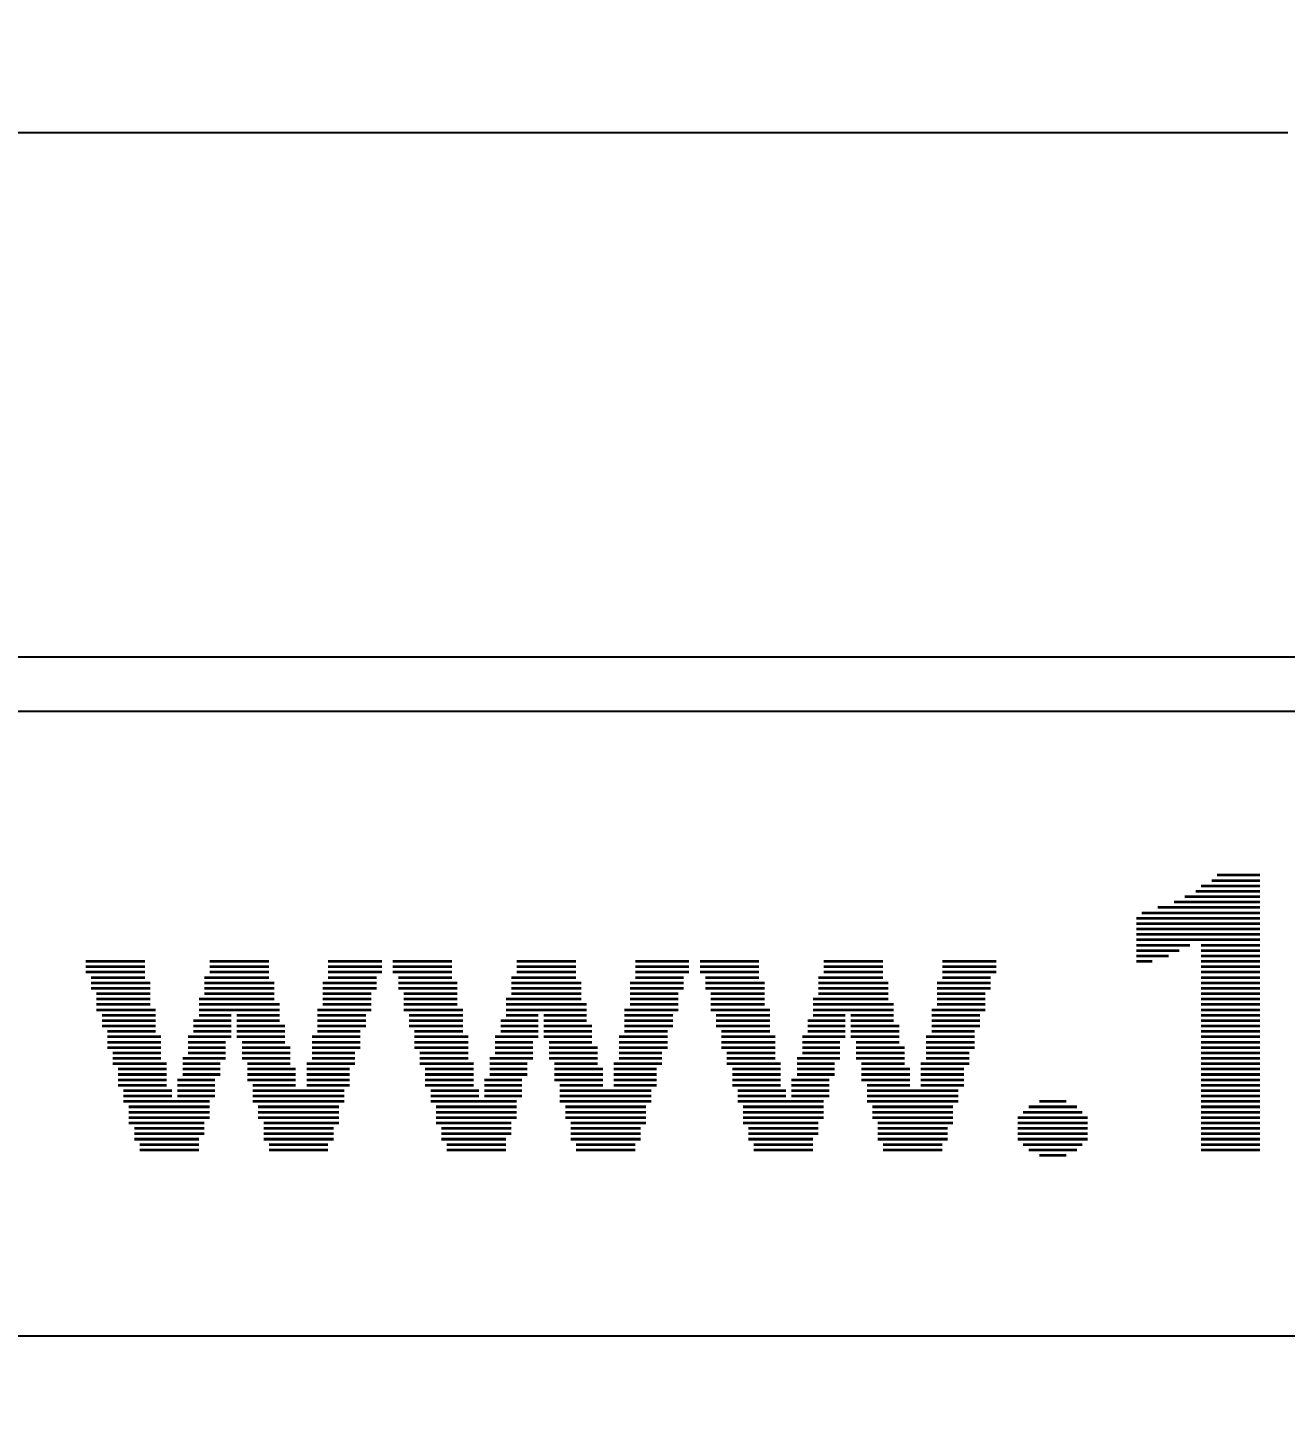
# Model space of a CAD drawing. Extents: x 141 to 214, y -7 to 98.
# Drawn here: x 163.29 to 175.14, y 84.68 to 97.88 of the extents above; entities that cross this region are included whole.
import ezdxf

# ---------------------------------------------------------------- set-up
doc = ezdxf.new("R2010")
doc.units = 0
doc.layers.get('0').update_dxf_attribs({"linetype": 'CONTINUOUS'})
doc.layers.get('Defpoints').update_dxf_attribs({"linetype": 'CONTINUOUS'})
doc.layers.add('ETCH_BOTTOM', color=7, linetype='CONTINUOUS')
doc.dimstyles.get("Standard").update_dxf_attribs({"dimtxt": 1.5, "dimasz": 1, "dimexe": 0.18, "dimexo": 0.0625, "dimgap": 0.09, "dimtad": 0, "dimtih": 1, "dimtoh": 1, "dimzin": 0, "dimdsep": 46, "dimtxsty": 'Standard', "dimcen": 0.09, "dimadec": 0, "dimazin": 0, "dimtfac": 1, "dimtofl": 0, "dimtmove": 0, "dimatfit": 3, "dimfxl": 0, "dimtolj": 1, "dimtzin": 0, "dimarcsym": 0})

# ---------------------------------------------------------------- blocks, each defined once
blk = doc.blocks.new('*D9')
at = {"color": 0, "linetype": 'Continuous', "lineweight": -2, "transparency": 16777216}
for p, q in [((150.004, 90.258), (150.004, 97.072)), ((206.004, 90.258), (206.004, 97.072)), ((151.004, 96.892), (175.164, 96.892)), ((205.004, 96.892), (180.844, 96.892))]:
    blk.add_line(p, q, dxfattribs=at)
at = {"color": 0, "linetype": 'Continuous', "transparency": 16777216}
for points in [[(151.004, 97.059), (151.004, 96.726), (150.004, 96.892)], [(205.004, 97.059), (205.004, 96.726), (206.004, 96.892)]]:
    blk.add_solid(points, dxfattribs=at)
at = {"layer": 'Defpoints', "color": 0, "linetype": 'Continuous', "transparency": 16777216}
for p in [(206.004, 96.892), (150.004, 90.196), (206.004, 90.196)]:
    blk.add_point(p, dxfattribs=at)
at = {"color": 0, "linetype": 'Continuous', "transparency": 16777216, "insert": (178.004, 96.892), "char_height": 1.5, "attachment_point": 5}
blk.add_mtext('\\A1;56.00', dxfattribs=at)

msp = doc.modelspace()

# ---------------------------------------------------------------- linework, layer by layer
at = {"layer": 'ETCH_BOTTOM'}
for points in [[(206.003881, 90.357249, 0.3874), (204.261339, 91.945765), (151.753875, 91.945765, 0.414213), (150.003891, 90.195756), (150.003891, -5.304231, 0.414213), (151.753875, -7.05424), (204.253897, -7.05424, 0.414213), (206.003881, -5.304231)], [(151.753875, -6.54624, -0.414206), (150.511891, -5.304257), (150.511891, 90.195781, -0.414207), (151.753875, 91.437765), (204.261339, 91.437765, -0.382435), (205.495881, 90.331747), (205.495881, -5.304257, -0.414206), (204.253897, -6.54624)]]:
    msp.add_lwpolyline(points, format="xyb", close=True, dxfattribs=at)
for points in [[(174.498, 89.8906, 0.0254, 0.0254, 0), (174.9044, 89.8906, 0.0254, 0.0254, 0)], [(174.2948, 89.7382, 0.0254, 0.0254, 0), (174.9044, 89.7382, 0.0254, 0.0254, 0)], [(174.3456, 89.789, 0.0254, 0.0254, 0), (174.9044, 89.789, 0.0254, 0.0254, 0)], [(174.4472, 89.8398, 0.0254, 0.0254, 0), (174.9044, 89.8398, 0.0254, 0.0254, 0)], [(174.0916, 89.6366, 0.0254, 0.0254, 0), (174.9044, 89.6366, 0.0254, 0.0254, 0)], [(174.1932, 89.6874, 0.0254, 0.0254, 0), (174.9044, 89.6874, 0.0254, 0.0254, 0)], [(173.736, 89.4842, 0.0254, 0.0254, 0), (174.9044, 89.4842, 0.0254, 0.0254, 0)], [(173.7868, 89.535, 0.0254, 0.0254, 0), (174.9044, 89.535, 0.0254, 0.0254, 0)], [(173.9392, 89.5858, 0.0254, 0.0254, 0), (174.9044, 89.5858, 0.0254, 0.0254, 0)], [(173.736, 89.4334, 0.0254, 0.0254, 0), (174.9044, 89.4334, 0.0254, 0.0254, 0)], [(173.736, 89.3826, 0.0254, 0.0254, 0), (174.9044, 89.3826, 0.0254, 0.0254, 0)], [(173.736, 89.3318, 0.0254, 0.0254, 0), (174.9044, 89.3318, 0.0254, 0.0254, 0)], [(173.736, 89.281, 0.0254, 0.0254, 0), (174.9044, 89.281, 0.0254, 0.0254, 0)], [(173.736, 89.2302, 0.0254, 0.0254, 0), (174.244, 89.2302, 0.0254, 0.0254, 0)], [(174.3456, 89.2302, 0.0254, 0.0254, 0), (174.9044, 89.2302, 0.0254, 0.0254, 0)], [(163.83, 89.0778, 0.0254, 0.0254, 0), (164.3888, 89.0778, 0.0254, 0.0254, 0)], [(164.9984, 89.0778, 0.0254, 0.0254, 0), (165.5572, 89.0778, 0.0254, 0.0254, 0)], [(166.116, 89.0778, 0.0254, 0.0254, 0), (166.624, 89.0778, 0.0254, 0.0254, 0)], [(166.7256, 89.0778, 0.0254, 0.0254, 0), (167.2844, 89.0778, 0.0254, 0.0254, 0)], [(167.894, 89.0778, 0.0254, 0.0254, 0), (168.4528, 89.0778, 0.0254, 0.0254, 0)], [(169.0116, 89.0778, 0.0254, 0.0254, 0), (169.5196, 89.0778, 0.0254, 0.0254, 0)], [(169.6212, 89.0778, 0.0254, 0.0254, 0), (170.18, 89.0778, 0.0254, 0.0254, 0)], [(170.7896, 89.0778, 0.0254, 0.0254, 0), (171.3484, 89.0778, 0.0254, 0.0254, 0)], [(171.9072, 89.0778, 0.0254, 0.0254, 0), (172.4152, 89.0778, 0.0254, 0.0254, 0)], [(173.736, 89.1794, 0.0254, 0.0254, 0), (174.1424, 89.1794, 0.0254, 0.0254, 0)], [(173.736, 89.1286, 0.0254, 0.0254, 0), (174.0408, 89.1286, 0.0254, 0.0254, 0)], [(173.736, 89.0778, 0.0254, 0.0254, 0), (173.8884, 89.0778, 0.0254, 0.0254, 0)], [(174.3456, 89.1794, 0.0254, 0.0254, 0), (174.9044, 89.1794, 0.0254, 0.0254, 0)], [(174.3456, 89.1286, 0.0254, 0.0254, 0), (174.9044, 89.1286, 0.0254, 0.0254, 0)], [(174.3456, 89.0778, 0.0254, 0.0254, 0), (174.9044, 89.0778, 0.0254, 0.0254, 0)], [(163.83, 89.027, 0.0254, 0.0254, 0), (164.3888, 89.027, 0.0254, 0.0254, 0)], [(163.83, 88.9762, 0.0254, 0.0254, 0), (164.3888, 88.9762, 0.0254, 0.0254, 0)], [(164.9984, 89.027, 0.0254, 0.0254, 0), (165.5572, 89.027, 0.0254, 0.0254, 0)], [(164.9984, 88.9762, 0.0254, 0.0254, 0), (165.5572, 88.9762, 0.0254, 0.0254, 0)], [(166.116, 89.027, 0.0254, 0.0254, 0), (166.624, 89.027, 0.0254, 0.0254, 0)], [(166.116, 88.9762, 0.0254, 0.0254, 0), (166.624, 88.9762, 0.0254, 0.0254, 0)], [(166.7256, 89.027, 0.0254, 0.0254, 0), (167.2844, 89.027, 0.0254, 0.0254, 0)], [(166.7256, 88.9762, 0.0254, 0.0254, 0), (167.2844, 88.9762, 0.0254, 0.0254, 0)], [(167.894, 89.027, 0.0254, 0.0254, 0), (168.4528, 89.027, 0.0254, 0.0254, 0)], [(167.894, 88.9762, 0.0254, 0.0254, 0), (168.4528, 88.9762, 0.0254, 0.0254, 0)], [(169.0116, 89.027, 0.0254, 0.0254, 0), (169.5196, 89.027, 0.0254, 0.0254, 0)], [(169.0116, 88.9762, 0.0254, 0.0254, 0), (169.5196, 88.9762, 0.0254, 0.0254, 0)], [(169.6212, 89.027, 0.0254, 0.0254, 0), (170.18, 89.027, 0.0254, 0.0254, 0)], [(169.6212, 88.9762, 0.0254, 0.0254, 0), (170.18, 88.9762, 0.0254, 0.0254, 0)], [(170.7896, 89.027, 0.0254, 0.0254, 0), (171.3484, 89.027, 0.0254, 0.0254, 0)], [(170.7896, 88.9762, 0.0254, 0.0254, 0), (171.3484, 88.9762, 0.0254, 0.0254, 0)], [(171.9072, 89.027, 0.0254, 0.0254, 0), (172.4152, 89.027, 0.0254, 0.0254, 0)], [(171.9072, 88.9762, 0.0254, 0.0254, 0), (172.4152, 88.9762, 0.0254, 0.0254, 0)], [(174.3456, 89.027, 0.0254, 0.0254, 0), (174.9044, 89.027, 0.0254, 0.0254, 0)], [(174.3456, 88.9762, 0.0254, 0.0254, 0), (174.9044, 88.9762, 0.0254, 0.0254, 0)], [(163.8808, 88.9254, 0.0254, 0.0254, 0), (164.3888, 88.9254, 0.0254, 0.0254, 0)], [(163.8808, 88.8746, 0.0254, 0.0254, 0), (164.4396, 88.8746, 0.0254, 0.0254, 0)], [(163.8808, 88.8238, 0.0254, 0.0254, 0), (164.4396, 88.8238, 0.0254, 0.0254, 0)], [(164.9476, 88.9254, 0.0254, 0.0254, 0), (165.5572, 88.9254, 0.0254, 0.0254, 0)], [(164.9476, 88.8746, 0.0254, 0.0254, 0), (165.608, 88.8746, 0.0254, 0.0254, 0)], [(164.9476, 88.8238, 0.0254, 0.0254, 0), (165.608, 88.8238, 0.0254, 0.0254, 0)], [(166.0652, 88.8746, 0.0254, 0.0254, 0), (166.5732, 88.8746, 0.0254, 0.0254, 0)], [(166.0652, 88.8238, 0.0254, 0.0254, 0), (166.5732, 88.8238, 0.0254, 0.0254, 0)], [(166.116, 88.9254, 0.0254, 0.0254, 0), (166.5732, 88.9254, 0.0254, 0.0254, 0)], [(166.7764, 88.9254, 0.0254, 0.0254, 0), (167.2844, 88.9254, 0.0254, 0.0254, 0)], [(166.7764, 88.8746, 0.0254, 0.0254, 0), (167.3352, 88.8746, 0.0254, 0.0254, 0)], [(166.7764, 88.8238, 0.0254, 0.0254, 0), (167.3352, 88.8238, 0.0254, 0.0254, 0)], [(167.8432, 88.9254, 0.0254, 0.0254, 0), (168.4528, 88.9254, 0.0254, 0.0254, 0)], [(167.8432, 88.8746, 0.0254, 0.0254, 0), (168.5036, 88.8746, 0.0254, 0.0254, 0)], [(167.8432, 88.8238, 0.0254, 0.0254, 0), (168.5036, 88.8238, 0.0254, 0.0254, 0)], [(168.9608, 88.8746, 0.0254, 0.0254, 0), (169.4688, 88.8746, 0.0254, 0.0254, 0)], [(168.9608, 88.8238, 0.0254, 0.0254, 0), (169.4688, 88.8238, 0.0254, 0.0254, 0)], [(169.0116, 88.9254, 0.0254, 0.0254, 0), (169.4688, 88.9254, 0.0254, 0.0254, 0)], [(169.672, 88.9254, 0.0254, 0.0254, 0), (170.18, 88.9254, 0.0254, 0.0254, 0)], [(169.672, 88.8746, 0.0254, 0.0254, 0), (170.2308, 88.8746, 0.0254, 0.0254, 0)], [(169.672, 88.8238, 0.0254, 0.0254, 0), (170.2308, 88.8238, 0.0254, 0.0254, 0)], [(170.7388, 88.9254, 0.0254, 0.0254, 0), (171.3484, 88.9254, 0.0254, 0.0254, 0)], [(170.7388, 88.8746, 0.0254, 0.0254, 0), (171.3992, 88.8746, 0.0254, 0.0254, 0)], [(170.7388, 88.8238, 0.0254, 0.0254, 0), (171.3992, 88.8238, 0.0254, 0.0254, 0)], [(171.8564, 88.8746, 0.0254, 0.0254, 0), (172.3644, 88.8746, 0.0254, 0.0254, 0)], [(171.8564, 88.8238, 0.0254, 0.0254, 0), (172.3644, 88.8238, 0.0254, 0.0254, 0)], [(171.9072, 88.9254, 0.0254, 0.0254, 0), (172.3644, 88.9254, 0.0254, 0.0254, 0)], [(174.3456, 88.9254, 0.0254, 0.0254, 0), (174.9044, 88.9254, 0.0254, 0.0254, 0)], [(174.3456, 88.8746, 0.0254, 0.0254, 0), (174.9044, 88.8746, 0.0254, 0.0254, 0)], [(174.3456, 88.8238, 0.0254, 0.0254, 0), (174.9044, 88.8238, 0.0254, 0.0254, 0)], [(163.9316, 88.773, 0.0254, 0.0254, 0), (164.4396, 88.773, 0.0254, 0.0254, 0)], [(163.9316, 88.7222, 0.0254, 0.0254, 0), (164.4396, 88.7222, 0.0254, 0.0254, 0)], [(164.8968, 88.7222, 0.0254, 0.0254, 0), (165.608, 88.7222, 0.0254, 0.0254, 0)], [(164.9476, 88.773, 0.0254, 0.0254, 0), (165.608, 88.773, 0.0254, 0.0254, 0)], [(166.0652, 88.773, 0.0254, 0.0254, 0), (166.5224, 88.773, 0.0254, 0.0254, 0)], [(166.0652, 88.7222, 0.0254, 0.0254, 0), (166.5224, 88.7222, 0.0254, 0.0254, 0)], [(166.8272, 88.773, 0.0254, 0.0254, 0), (167.3352, 88.773, 0.0254, 0.0254, 0)], [(166.8272, 88.7222, 0.0254, 0.0254, 0), (167.3352, 88.7222, 0.0254, 0.0254, 0)], [(167.7924, 88.7222, 0.0254, 0.0254, 0), (168.5036, 88.7222, 0.0254, 0.0254, 0)], [(167.8432, 88.773, 0.0254, 0.0254, 0), (168.5036, 88.773, 0.0254, 0.0254, 0)], [(168.9608, 88.773, 0.0254, 0.0254, 0), (169.418, 88.773, 0.0254, 0.0254, 0)], [(168.9608, 88.7222, 0.0254, 0.0254, 0), (169.418, 88.7222, 0.0254, 0.0254, 0)], [(169.7228, 88.773, 0.0254, 0.0254, 0), (170.2308, 88.773, 0.0254, 0.0254, 0)], [(169.7228, 88.7222, 0.0254, 0.0254, 0), (170.2308, 88.7222, 0.0254, 0.0254, 0)], [(170.688, 88.7222, 0.0254, 0.0254, 0), (171.3992, 88.7222, 0.0254, 0.0254, 0)], [(170.7388, 88.773, 0.0254, 0.0254, 0), (171.3992, 88.773, 0.0254, 0.0254, 0)], [(171.8564, 88.773, 0.0254, 0.0254, 0), (172.3136, 88.773, 0.0254, 0.0254, 0)], [(171.8564, 88.7222, 0.0254, 0.0254, 0), (172.3136, 88.7222, 0.0254, 0.0254, 0)], [(174.3456, 88.773, 0.0254, 0.0254, 0), (174.9044, 88.773, 0.0254, 0.0254, 0)], [(174.3456, 88.7222, 0.0254, 0.0254, 0), (174.9044, 88.7222, 0.0254, 0.0254, 0)], [(163.9316, 88.6714, 0.0254, 0.0254, 0), (164.4396, 88.6714, 0.0254, 0.0254, 0)], [(163.9316, 88.6206, 0.0254, 0.0254, 0), (164.4904, 88.6206, 0.0254, 0.0254, 0)], [(163.9824, 88.5698, 0.0254, 0.0254, 0), (164.4904, 88.5698, 0.0254, 0.0254, 0)], [(164.8968, 88.6714, 0.0254, 0.0254, 0), (165.6588, 88.6714, 0.0254, 0.0254, 0)], [(164.8968, 88.6206, 0.0254, 0.0254, 0), (165.6588, 88.6206, 0.0254, 0.0254, 0)], [(164.8968, 88.5698, 0.0254, 0.0254, 0), (165.2016, 88.5698, 0.0254, 0.0254, 0)], [(165.2524, 88.5698, 0.0254, 0.0254, 0), (165.6588, 88.5698, 0.0254, 0.0254, 0)], [(166.0144, 88.6206, 0.0254, 0.0254, 0), (166.5224, 88.6206, 0.0254, 0.0254, 0)], [(166.0144, 88.5698, 0.0254, 0.0254, 0), (166.4716, 88.5698, 0.0254, 0.0254, 0)], [(166.0652, 88.6714, 0.0254, 0.0254, 0), (166.5224, 88.6714, 0.0254, 0.0254, 0)], [(166.8272, 88.6714, 0.0254, 0.0254, 0), (167.3352, 88.6714, 0.0254, 0.0254, 0)], [(166.8272, 88.6206, 0.0254, 0.0254, 0), (167.386, 88.6206, 0.0254, 0.0254, 0)], [(166.878, 88.5698, 0.0254, 0.0254, 0), (167.386, 88.5698, 0.0254, 0.0254, 0)], [(167.7924, 88.6714, 0.0254, 0.0254, 0), (168.5544, 88.6714, 0.0254, 0.0254, 0)], [(167.7924, 88.6206, 0.0254, 0.0254, 0), (168.5544, 88.6206, 0.0254, 0.0254, 0)], [(167.7924, 88.5698, 0.0254, 0.0254, 0), (168.0972, 88.5698, 0.0254, 0.0254, 0)], [(168.148, 88.5698, 0.0254, 0.0254, 0), (168.5544, 88.5698, 0.0254, 0.0254, 0)], [(168.91, 88.6206, 0.0254, 0.0254, 0), (169.418, 88.6206, 0.0254, 0.0254, 0)], [(168.91, 88.5698, 0.0254, 0.0254, 0), (169.3672, 88.5698, 0.0254, 0.0254, 0)], [(168.9608, 88.6714, 0.0254, 0.0254, 0), (169.418, 88.6714, 0.0254, 0.0254, 0)], [(169.7228, 88.6714, 0.0254, 0.0254, 0), (170.2308, 88.6714, 0.0254, 0.0254, 0)], [(169.7228, 88.6206, 0.0254, 0.0254, 0), (170.2816, 88.6206, 0.0254, 0.0254, 0)], [(169.7736, 88.5698, 0.0254, 0.0254, 0), (170.2816, 88.5698, 0.0254, 0.0254, 0)], [(170.688, 88.6714, 0.0254, 0.0254, 0), (171.45, 88.6714, 0.0254, 0.0254, 0)], [(170.688, 88.6206, 0.0254, 0.0254, 0), (171.45, 88.6206, 0.0254, 0.0254, 0)], [(170.688, 88.5698, 0.0254, 0.0254, 0), (170.9928, 88.5698, 0.0254, 0.0254, 0)], [(171.0436, 88.5698, 0.0254, 0.0254, 0), (171.45, 88.5698, 0.0254, 0.0254, 0)], [(171.8056, 88.6206, 0.0254, 0.0254, 0), (172.3136, 88.6206, 0.0254, 0.0254, 0)], [(171.8056, 88.5698, 0.0254, 0.0254, 0), (172.2628, 88.5698, 0.0254, 0.0254, 0)], [(171.8564, 88.6714, 0.0254, 0.0254, 0), (172.3136, 88.6714, 0.0254, 0.0254, 0)], [(174.3456, 88.6714, 0.0254, 0.0254, 0), (174.9044, 88.6714, 0.0254, 0.0254, 0)], [(174.3456, 88.6206, 0.0254, 0.0254, 0), (174.9044, 88.6206, 0.0254, 0.0254, 0)], [(174.3456, 88.5698, 0.0254, 0.0254, 0), (174.9044, 88.5698, 0.0254, 0.0254, 0)], [(163.9824, 88.519, 0.0254, 0.0254, 0), (164.4904, 88.519, 0.0254, 0.0254, 0)], [(163.9824, 88.4682, 0.0254, 0.0254, 0), (164.4904, 88.4682, 0.0254, 0.0254, 0)], [(164.0332, 88.4174, 0.0254, 0.0254, 0), (164.4904, 88.4174, 0.0254, 0.0254, 0)], [(164.846, 88.519, 0.0254, 0.0254, 0), (165.2016, 88.519, 0.0254, 0.0254, 0)], [(164.846, 88.4682, 0.0254, 0.0254, 0), (165.2016, 88.4682, 0.0254, 0.0254, 0)], [(164.846, 88.4174, 0.0254, 0.0254, 0), (165.2016, 88.4174, 0.0254, 0.0254, 0)], [(165.2524, 88.519, 0.0254, 0.0254, 0), (165.6588, 88.519, 0.0254, 0.0254, 0)], [(165.2524, 88.4682, 0.0254, 0.0254, 0), (165.7096, 88.4682, 0.0254, 0.0254, 0)], [(165.2524, 88.4174, 0.0254, 0.0254, 0), (165.7096, 88.4174, 0.0254, 0.0254, 0)], [(166.0144, 88.519, 0.0254, 0.0254, 0), (166.4716, 88.519, 0.0254, 0.0254, 0)], [(166.0144, 88.4682, 0.0254, 0.0254, 0), (166.4716, 88.4682, 0.0254, 0.0254, 0)], [(166.0144, 88.4174, 0.0254, 0.0254, 0), (166.4208, 88.4174, 0.0254, 0.0254, 0)], [(166.878, 88.519, 0.0254, 0.0254, 0), (167.386, 88.519, 0.0254, 0.0254, 0)], [(166.878, 88.4682, 0.0254, 0.0254, 0), (167.386, 88.4682, 0.0254, 0.0254, 0)], [(166.9288, 88.4174, 0.0254, 0.0254, 0), (167.386, 88.4174, 0.0254, 0.0254, 0)], [(167.7416, 88.519, 0.0254, 0.0254, 0), (168.0972, 88.519, 0.0254, 0.0254, 0)], [(167.7416, 88.4682, 0.0254, 0.0254, 0), (168.0972, 88.4682, 0.0254, 0.0254, 0)], [(167.7416, 88.4174, 0.0254, 0.0254, 0), (168.0972, 88.4174, 0.0254, 0.0254, 0)], [(168.148, 88.519, 0.0254, 0.0254, 0), (168.5544, 88.519, 0.0254, 0.0254, 0)], [(168.148, 88.4682, 0.0254, 0.0254, 0), (168.6052, 88.4682, 0.0254, 0.0254, 0)], [(168.148, 88.4174, 0.0254, 0.0254, 0), (168.6052, 88.4174, 0.0254, 0.0254, 0)], [(168.91, 88.519, 0.0254, 0.0254, 0), (169.3672, 88.519, 0.0254, 0.0254, 0)], [(168.91, 88.4682, 0.0254, 0.0254, 0), (169.3672, 88.4682, 0.0254, 0.0254, 0)], [(168.91, 88.4174, 0.0254, 0.0254, 0), (169.3164, 88.4174, 0.0254, 0.0254, 0)], [(169.7736, 88.519, 0.0254, 0.0254, 0), (170.2816, 88.519, 0.0254, 0.0254, 0)], [(169.7736, 88.4682, 0.0254, 0.0254, 0), (170.2816, 88.4682, 0.0254, 0.0254, 0)], [(169.8244, 88.4174, 0.0254, 0.0254, 0), (170.2816, 88.4174, 0.0254, 0.0254, 0)], [(170.6372, 88.519, 0.0254, 0.0254, 0), (170.9928, 88.519, 0.0254, 0.0254, 0)], [(170.6372, 88.4682, 0.0254, 0.0254, 0), (170.9928, 88.4682, 0.0254, 0.0254, 0)], [(170.6372, 88.4174, 0.0254, 0.0254, 0), (170.9928, 88.4174, 0.0254, 0.0254, 0)], [(171.0436, 88.519, 0.0254, 0.0254, 0), (171.45, 88.519, 0.0254, 0.0254, 0)], [(171.0436, 88.4682, 0.0254, 0.0254, 0), (171.5008, 88.4682, 0.0254, 0.0254, 0)], [(171.0436, 88.4174, 0.0254, 0.0254, 0), (171.5008, 88.4174, 0.0254, 0.0254, 0)], [(171.8056, 88.519, 0.0254, 0.0254, 0), (172.2628, 88.519, 0.0254, 0.0254, 0)], [(171.8056, 88.4682, 0.0254, 0.0254, 0), (172.2628, 88.4682, 0.0254, 0.0254, 0)], [(171.8056, 88.4174, 0.0254, 0.0254, 0), (172.212, 88.4174, 0.0254, 0.0254, 0)], [(174.3456, 88.519, 0.0254, 0.0254, 0), (174.9044, 88.519, 0.0254, 0.0254, 0)], [(174.3456, 88.4682, 0.0254, 0.0254, 0), (174.9044, 88.4682, 0.0254, 0.0254, 0)], [(174.3456, 88.4174, 0.0254, 0.0254, 0), (174.9044, 88.4174, 0.0254, 0.0254, 0)], [(164.0332, 88.3666, 0.0254, 0.0254, 0), (164.5412, 88.3666, 0.0254, 0.0254, 0)], [(164.0332, 88.3158, 0.0254, 0.0254, 0), (164.5412, 88.3158, 0.0254, 0.0254, 0)], [(164.7952, 88.3666, 0.0254, 0.0254, 0), (165.2016, 88.3666, 0.0254, 0.0254, 0)], [(164.7952, 88.3158, 0.0254, 0.0254, 0), (165.1508, 88.3158, 0.0254, 0.0254, 0)], [(165.2524, 88.3666, 0.0254, 0.0254, 0), (165.7096, 88.3666, 0.0254, 0.0254, 0)], [(165.3032, 88.3158, 0.0254, 0.0254, 0), (165.7096, 88.3158, 0.0254, 0.0254, 0)], [(165.9636, 88.3666, 0.0254, 0.0254, 0), (166.4208, 88.3666, 0.0254, 0.0254, 0)], [(165.9636, 88.3158, 0.0254, 0.0254, 0), (166.4208, 88.3158, 0.0254, 0.0254, 0)], [(166.9288, 88.3666, 0.0254, 0.0254, 0), (167.4368, 88.3666, 0.0254, 0.0254, 0)], [(166.9288, 88.3158, 0.0254, 0.0254, 0), (167.4368, 88.3158, 0.0254, 0.0254, 0)], [(167.6908, 88.3666, 0.0254, 0.0254, 0), (168.0972, 88.3666, 0.0254, 0.0254, 0)], [(167.6908, 88.3158, 0.0254, 0.0254, 0), (168.0464, 88.3158, 0.0254, 0.0254, 0)], [(168.148, 88.3666, 0.0254, 0.0254, 0), (168.6052, 88.3666, 0.0254, 0.0254, 0)], [(168.1988, 88.3158, 0.0254, 0.0254, 0), (168.6052, 88.3158, 0.0254, 0.0254, 0)], [(168.8592, 88.3666, 0.0254, 0.0254, 0), (169.3164, 88.3666, 0.0254, 0.0254, 0)], [(168.8592, 88.3158, 0.0254, 0.0254, 0), (169.3164, 88.3158, 0.0254, 0.0254, 0)], [(169.8244, 88.3666, 0.0254, 0.0254, 0), (170.3324, 88.3666, 0.0254, 0.0254, 0)], [(169.8244, 88.3158, 0.0254, 0.0254, 0), (170.3324, 88.3158, 0.0254, 0.0254, 0)], [(170.5864, 88.3666, 0.0254, 0.0254, 0), (170.9928, 88.3666, 0.0254, 0.0254, 0)], [(170.5864, 88.3158, 0.0254, 0.0254, 0), (170.942, 88.3158, 0.0254, 0.0254, 0)], [(171.0436, 88.3666, 0.0254, 0.0254, 0), (171.5008, 88.3666, 0.0254, 0.0254, 0)], [(171.0944, 88.3158, 0.0254, 0.0254, 0), (171.5008, 88.3158, 0.0254, 0.0254, 0)], [(171.7548, 88.3666, 0.0254, 0.0254, 0), (172.212, 88.3666, 0.0254, 0.0254, 0)], [(171.7548, 88.3158, 0.0254, 0.0254, 0), (172.212, 88.3158, 0.0254, 0.0254, 0)], [(174.3456, 88.3666, 0.0254, 0.0254, 0), (174.9044, 88.3666, 0.0254, 0.0254, 0)], [(174.3456, 88.3158, 0.0254, 0.0254, 0), (174.9044, 88.3158, 0.0254, 0.0254, 0)], [(164.0332, 88.265, 0.0254, 0.0254, 0), (164.5412, 88.265, 0.0254, 0.0254, 0)], [(164.084, 88.2142, 0.0254, 0.0254, 0), (164.5412, 88.2142, 0.0254, 0.0254, 0)], [(164.084, 88.1634, 0.0254, 0.0254, 0), (164.5412, 88.1634, 0.0254, 0.0254, 0)], [(164.7444, 88.1634, 0.0254, 0.0254, 0), (165.1508, 88.1634, 0.0254, 0.0254, 0)], [(164.7952, 88.265, 0.0254, 0.0254, 0), (165.1508, 88.265, 0.0254, 0.0254, 0)], [(164.7952, 88.2142, 0.0254, 0.0254, 0), (165.1508, 88.2142, 0.0254, 0.0254, 0)], [(165.3032, 88.265, 0.0254, 0.0254, 0), (165.7604, 88.265, 0.0254, 0.0254, 0)], [(165.3032, 88.2142, 0.0254, 0.0254, 0), (165.7604, 88.2142, 0.0254, 0.0254, 0)], [(165.3032, 88.1634, 0.0254, 0.0254, 0), (165.7604, 88.1634, 0.0254, 0.0254, 0)], [(165.9636, 88.265, 0.0254, 0.0254, 0), (166.4208, 88.265, 0.0254, 0.0254, 0)], [(165.9636, 88.2142, 0.0254, 0.0254, 0), (166.37, 88.2142, 0.0254, 0.0254, 0)], [(165.9636, 88.1634, 0.0254, 0.0254, 0), (166.37, 88.1634, 0.0254, 0.0254, 0)], [(166.9288, 88.265, 0.0254, 0.0254, 0), (167.4368, 88.265, 0.0254, 0.0254, 0)], [(166.9796, 88.2142, 0.0254, 0.0254, 0), (167.4368, 88.2142, 0.0254, 0.0254, 0)], [(166.9796, 88.1634, 0.0254, 0.0254, 0), (167.4368, 88.1634, 0.0254, 0.0254, 0)], [(167.64, 88.1634, 0.0254, 0.0254, 0), (168.0464, 88.1634, 0.0254, 0.0254, 0)], [(167.6908, 88.265, 0.0254, 0.0254, 0), (168.0464, 88.265, 0.0254, 0.0254, 0)], [(167.6908, 88.2142, 0.0254, 0.0254, 0), (168.0464, 88.2142, 0.0254, 0.0254, 0)], [(168.1988, 88.265, 0.0254, 0.0254, 0), (168.656, 88.265, 0.0254, 0.0254, 0)], [(168.1988, 88.2142, 0.0254, 0.0254, 0), (168.656, 88.2142, 0.0254, 0.0254, 0)], [(168.1988, 88.1634, 0.0254, 0.0254, 0), (168.656, 88.1634, 0.0254, 0.0254, 0)], [(168.8592, 88.265, 0.0254, 0.0254, 0), (169.3164, 88.265, 0.0254, 0.0254, 0)], [(168.8592, 88.2142, 0.0254, 0.0254, 0), (169.2656, 88.2142, 0.0254, 0.0254, 0)], [(168.8592, 88.1634, 0.0254, 0.0254, 0), (169.2656, 88.1634, 0.0254, 0.0254, 0)], [(169.8244, 88.265, 0.0254, 0.0254, 0), (170.3324, 88.265, 0.0254, 0.0254, 0)], [(169.8752, 88.2142, 0.0254, 0.0254, 0), (170.3324, 88.2142, 0.0254, 0.0254, 0)], [(169.8752, 88.1634, 0.0254, 0.0254, 0), (170.3324, 88.1634, 0.0254, 0.0254, 0)], [(170.5356, 88.1634, 0.0254, 0.0254, 0), (170.942, 88.1634, 0.0254, 0.0254, 0)], [(170.5864, 88.265, 0.0254, 0.0254, 0), (170.942, 88.265, 0.0254, 0.0254, 0)], [(170.5864, 88.2142, 0.0254, 0.0254, 0), (170.942, 88.2142, 0.0254, 0.0254, 0)], [(171.0944, 88.265, 0.0254, 0.0254, 0), (171.5516, 88.265, 0.0254, 0.0254, 0)], [(171.0944, 88.2142, 0.0254, 0.0254, 0), (171.5516, 88.2142, 0.0254, 0.0254, 0)], [(171.0944, 88.1634, 0.0254, 0.0254, 0), (171.5516, 88.1634, 0.0254, 0.0254, 0)], [(171.7548, 88.265, 0.0254, 0.0254, 0), (172.212, 88.265, 0.0254, 0.0254, 0)], [(171.7548, 88.2142, 0.0254, 0.0254, 0), (172.1612, 88.2142, 0.0254, 0.0254, 0)], [(171.7548, 88.1634, 0.0254, 0.0254, 0), (172.1612, 88.1634, 0.0254, 0.0254, 0)], [(174.3456, 88.265, 0.0254, 0.0254, 0), (174.9044, 88.265, 0.0254, 0.0254, 0)], [(174.3456, 88.2142, 0.0254, 0.0254, 0), (174.9044, 88.2142, 0.0254, 0.0254, 0)], [(174.3456, 88.1634, 0.0254, 0.0254, 0), (174.9044, 88.1634, 0.0254, 0.0254, 0)], [(164.084, 88.1126, 0.0254, 0.0254, 0), (164.592, 88.1126, 0.0254, 0.0254, 0)], [(164.1348, 88.0618, 0.0254, 0.0254, 0), (164.592, 88.0618, 0.0254, 0.0254, 0)], [(164.7444, 88.1126, 0.0254, 0.0254, 0), (165.1, 88.1126, 0.0254, 0.0254, 0)], [(164.7444, 88.0618, 0.0254, 0.0254, 0), (165.1, 88.0618, 0.0254, 0.0254, 0)], [(165.354, 88.1126, 0.0254, 0.0254, 0), (165.7604, 88.1126, 0.0254, 0.0254, 0)], [(165.354, 88.0618, 0.0254, 0.0254, 0), (165.8112, 88.0618, 0.0254, 0.0254, 0)], [(165.9128, 88.1126, 0.0254, 0.0254, 0), (166.37, 88.1126, 0.0254, 0.0254, 0)], [(165.9128, 88.0618, 0.0254, 0.0254, 0), (166.3192, 88.0618, 0.0254, 0.0254, 0)], [(166.9796, 88.1126, 0.0254, 0.0254, 0), (167.4876, 88.1126, 0.0254, 0.0254, 0)], [(167.0304, 88.0618, 0.0254, 0.0254, 0), (167.4876, 88.0618, 0.0254, 0.0254, 0)], [(167.64, 88.1126, 0.0254, 0.0254, 0), (167.9956, 88.1126, 0.0254, 0.0254, 0)], [(167.64, 88.0618, 0.0254, 0.0254, 0), (167.9956, 88.0618, 0.0254, 0.0254, 0)], [(168.2496, 88.1126, 0.0254, 0.0254, 0), (168.656, 88.1126, 0.0254, 0.0254, 0)], [(168.2496, 88.0618, 0.0254, 0.0254, 0), (168.7068, 88.0618, 0.0254, 0.0254, 0)], [(168.8084, 88.1126, 0.0254, 0.0254, 0), (169.2656, 88.1126, 0.0254, 0.0254, 0)], [(168.8084, 88.0618, 0.0254, 0.0254, 0), (169.2148, 88.0618, 0.0254, 0.0254, 0)], [(169.8752, 88.1126, 0.0254, 0.0254, 0), (170.3832, 88.1126, 0.0254, 0.0254, 0)], [(169.926, 88.0618, 0.0254, 0.0254, 0), (170.3832, 88.0618, 0.0254, 0.0254, 0)], [(170.5356, 88.1126, 0.0254, 0.0254, 0), (170.8912, 88.1126, 0.0254, 0.0254, 0)], [(170.5356, 88.0618, 0.0254, 0.0254, 0), (170.8912, 88.0618, 0.0254, 0.0254, 0)], [(171.1452, 88.1126, 0.0254, 0.0254, 0), (171.5516, 88.1126, 0.0254, 0.0254, 0)], [(171.1452, 88.0618, 0.0254, 0.0254, 0), (171.6024, 88.0618, 0.0254, 0.0254, 0)], [(171.704, 88.1126, 0.0254, 0.0254, 0), (172.1612, 88.1126, 0.0254, 0.0254, 0)], [(171.704, 88.0618, 0.0254, 0.0254, 0), (172.1104, 88.0618, 0.0254, 0.0254, 0)], [(174.3456, 88.1126, 0.0254, 0.0254, 0), (174.9044, 88.1126, 0.0254, 0.0254, 0)], [(174.3456, 88.0618, 0.0254, 0.0254, 0), (174.9044, 88.0618, 0.0254, 0.0254, 0)], [(164.1348, 88.011, 0.0254, 0.0254, 0), (164.592, 88.011, 0.0254, 0.0254, 0)], [(164.1348, 87.9602, 0.0254, 0.0254, 0), (164.592, 87.9602, 0.0254, 0.0254, 0)], [(164.1348, 87.9094, 0.0254, 0.0254, 0), (164.592, 87.9094, 0.0254, 0.0254, 0)], [(164.6936, 87.9602, 0.0254, 0.0254, 0), (165.0492, 87.9602, 0.0254, 0.0254, 0)], [(164.6936, 87.9094, 0.0254, 0.0254, 0), (165.0492, 87.9094, 0.0254, 0.0254, 0)], [(164.7444, 88.011, 0.0254, 0.0254, 0), (165.1, 88.011, 0.0254, 0.0254, 0)], [(165.354, 88.011, 0.0254, 0.0254, 0), (165.8112, 88.011, 0.0254, 0.0254, 0)], [(165.354, 87.9602, 0.0254, 0.0254, 0), (165.8112, 87.9602, 0.0254, 0.0254, 0)], [(165.4048, 87.9094, 0.0254, 0.0254, 0), (165.8112, 87.9094, 0.0254, 0.0254, 0)], [(165.9128, 88.011, 0.0254, 0.0254, 0), (166.3192, 88.011, 0.0254, 0.0254, 0)], [(165.9128, 87.9602, 0.0254, 0.0254, 0), (166.3192, 87.9602, 0.0254, 0.0254, 0)], [(165.9128, 87.9094, 0.0254, 0.0254, 0), (166.3192, 87.9094, 0.0254, 0.0254, 0)], [(167.0304, 88.011, 0.0254, 0.0254, 0), (167.4876, 88.011, 0.0254, 0.0254, 0)], [(167.0304, 87.9602, 0.0254, 0.0254, 0), (167.4876, 87.9602, 0.0254, 0.0254, 0)], [(167.0304, 87.9094, 0.0254, 0.0254, 0), (167.4876, 87.9094, 0.0254, 0.0254, 0)], [(167.5892, 87.9602, 0.0254, 0.0254, 0), (167.9448, 87.9602, 0.0254, 0.0254, 0)], [(167.5892, 87.9094, 0.0254, 0.0254, 0), (167.9448, 87.9094, 0.0254, 0.0254, 0)], [(167.64, 88.011, 0.0254, 0.0254, 0), (167.9956, 88.011, 0.0254, 0.0254, 0)], [(168.2496, 88.011, 0.0254, 0.0254, 0), (168.7068, 88.011, 0.0254, 0.0254, 0)], [(168.2496, 87.9602, 0.0254, 0.0254, 0), (168.7068, 87.9602, 0.0254, 0.0254, 0)], [(168.3004, 87.9094, 0.0254, 0.0254, 0), (168.7068, 87.9094, 0.0254, 0.0254, 0)], [(168.8084, 88.011, 0.0254, 0.0254, 0), (169.2148, 88.011, 0.0254, 0.0254, 0)], [(168.8084, 87.9602, 0.0254, 0.0254, 0), (169.2148, 87.9602, 0.0254, 0.0254, 0)], [(168.8084, 87.9094, 0.0254, 0.0254, 0), (169.2148, 87.9094, 0.0254, 0.0254, 0)], [(169.926, 88.011, 0.0254, 0.0254, 0), (170.3832, 88.011, 0.0254, 0.0254, 0)], [(169.926, 87.9602, 0.0254, 0.0254, 0), (170.3832, 87.9602, 0.0254, 0.0254, 0)], [(169.926, 87.9094, 0.0254, 0.0254, 0), (170.3832, 87.9094, 0.0254, 0.0254, 0)], [(170.4848, 87.9602, 0.0254, 0.0254, 0), (170.8404, 87.9602, 0.0254, 0.0254, 0)], [(170.4848, 87.9094, 0.0254, 0.0254, 0), (170.8404, 87.9094, 0.0254, 0.0254, 0)], [(170.5356, 88.011, 0.0254, 0.0254, 0), (170.8912, 88.011, 0.0254, 0.0254, 0)], [(171.1452, 88.011, 0.0254, 0.0254, 0), (171.6024, 88.011, 0.0254, 0.0254, 0)], [(171.1452, 87.9602, 0.0254, 0.0254, 0), (171.6024, 87.9602, 0.0254, 0.0254, 0)], [(171.196, 87.9094, 0.0254, 0.0254, 0), (171.6024, 87.9094, 0.0254, 0.0254, 0)], [(171.704, 88.011, 0.0254, 0.0254, 0), (172.1104, 88.011, 0.0254, 0.0254, 0)], [(171.704, 87.9602, 0.0254, 0.0254, 0), (172.1104, 87.9602, 0.0254, 0.0254, 0)], [(171.704, 87.9094, 0.0254, 0.0254, 0), (172.1104, 87.9094, 0.0254, 0.0254, 0)], [(174.3456, 88.011, 0.0254, 0.0254, 0), (174.9044, 88.011, 0.0254, 0.0254, 0)], [(174.3456, 87.9602, 0.0254, 0.0254, 0), (174.9044, 87.9602, 0.0254, 0.0254, 0)], [(174.3456, 87.9094, 0.0254, 0.0254, 0), (174.9044, 87.9094, 0.0254, 0.0254, 0)], [(164.1856, 87.8586, 0.0254, 0.0254, 0), (164.6428, 87.8586, 0.0254, 0.0254, 0)], [(164.1856, 87.8078, 0.0254, 0.0254, 0), (164.6428, 87.8078, 0.0254, 0.0254, 0)], [(164.1856, 87.757, 0.0254, 0.0254, 0), (164.9984, 87.757, 0.0254, 0.0254, 0)], [(164.6936, 87.8586, 0.0254, 0.0254, 0), (165.0492, 87.8586, 0.0254, 0.0254, 0)], [(164.6936, 87.8078, 0.0254, 0.0254, 0), (165.0492, 87.8078, 0.0254, 0.0254, 0)], [(165.4048, 87.8586, 0.0254, 0.0254, 0), (166.2684, 87.8586, 0.0254, 0.0254, 0)], [(165.4048, 87.8078, 0.0254, 0.0254, 0), (166.2684, 87.8078, 0.0254, 0.0254, 0)], [(165.4048, 87.757, 0.0254, 0.0254, 0), (166.2684, 87.757, 0.0254, 0.0254, 0)], [(167.0812, 87.8586, 0.0254, 0.0254, 0), (167.5384, 87.8586, 0.0254, 0.0254, 0)], [(167.0812, 87.8078, 0.0254, 0.0254, 0), (167.5384, 87.8078, 0.0254, 0.0254, 0)], [(167.0812, 87.757, 0.0254, 0.0254, 0), (167.894, 87.757, 0.0254, 0.0254, 0)], [(167.5892, 87.8586, 0.0254, 0.0254, 0), (167.9448, 87.8586, 0.0254, 0.0254, 0)], [(167.5892, 87.8078, 0.0254, 0.0254, 0), (167.9448, 87.8078, 0.0254, 0.0254, 0)], [(168.3004, 87.8586, 0.0254, 0.0254, 0), (169.164, 87.8586, 0.0254, 0.0254, 0)], [(168.3004, 87.8078, 0.0254, 0.0254, 0), (169.164, 87.8078, 0.0254, 0.0254, 0)], [(168.3004, 87.757, 0.0254, 0.0254, 0), (169.164, 87.757, 0.0254, 0.0254, 0)], [(169.9768, 87.8586, 0.0254, 0.0254, 0), (170.434, 87.8586, 0.0254, 0.0254, 0)], [(169.9768, 87.8078, 0.0254, 0.0254, 0), (170.434, 87.8078, 0.0254, 0.0254, 0)], [(169.9768, 87.757, 0.0254, 0.0254, 0), (170.7896, 87.757, 0.0254, 0.0254, 0)], [(170.4848, 87.8586, 0.0254, 0.0254, 0), (170.8404, 87.8586, 0.0254, 0.0254, 0)], [(170.4848, 87.8078, 0.0254, 0.0254, 0), (170.8404, 87.8078, 0.0254, 0.0254, 0)], [(171.196, 87.8586, 0.0254, 0.0254, 0), (172.0596, 87.8586, 0.0254, 0.0254, 0)], [(171.196, 87.8078, 0.0254, 0.0254, 0), (172.0596, 87.8078, 0.0254, 0.0254, 0)], [(171.196, 87.757, 0.0254, 0.0254, 0), (172.0596, 87.757, 0.0254, 0.0254, 0)], [(172.8216, 87.757, 0.0254, 0.0254, 0), (173.0756, 87.757, 0.0254, 0.0254, 0)], [(174.3456, 87.8586, 0.0254, 0.0254, 0), (174.9044, 87.8586, 0.0254, 0.0254, 0)], [(174.3456, 87.8078, 0.0254, 0.0254, 0), (174.9044, 87.8078, 0.0254, 0.0254, 0)], [(174.3456, 87.757, 0.0254, 0.0254, 0), (174.9044, 87.757, 0.0254, 0.0254, 0)], [(164.2364, 87.7062, 0.0254, 0.0254, 0), (164.9984, 87.7062, 0.0254, 0.0254, 0)], [(164.2364, 87.6554, 0.0254, 0.0254, 0), (164.9984, 87.6554, 0.0254, 0.0254, 0)], [(165.4556, 87.7062, 0.0254, 0.0254, 0), (166.2176, 87.7062, 0.0254, 0.0254, 0)], [(165.4556, 87.6554, 0.0254, 0.0254, 0), (166.2176, 87.6554, 0.0254, 0.0254, 0)], [(167.132, 87.7062, 0.0254, 0.0254, 0), (167.894, 87.7062, 0.0254, 0.0254, 0)], [(167.132, 87.6554, 0.0254, 0.0254, 0), (167.894, 87.6554, 0.0254, 0.0254, 0)], [(168.3512, 87.7062, 0.0254, 0.0254, 0), (169.1132, 87.7062, 0.0254, 0.0254, 0)], [(168.3512, 87.6554, 0.0254, 0.0254, 0), (169.1132, 87.6554, 0.0254, 0.0254, 0)], [(170.0276, 87.7062, 0.0254, 0.0254, 0), (170.7896, 87.7062, 0.0254, 0.0254, 0)], [(170.0276, 87.6554, 0.0254, 0.0254, 0), (170.7896, 87.6554, 0.0254, 0.0254, 0)], [(171.2468, 87.7062, 0.0254, 0.0254, 0), (172.0088, 87.7062, 0.0254, 0.0254, 0)], [(171.2468, 87.6554, 0.0254, 0.0254, 0), (172.0088, 87.6554, 0.0254, 0.0254, 0)], [(172.6692, 87.6554, 0.0254, 0.0254, 0), (173.228, 87.6554, 0.0254, 0.0254, 0)], [(172.72, 87.7062, 0.0254, 0.0254, 0), (173.1772, 87.7062, 0.0254, 0.0254, 0)], [(174.3456, 87.7062, 0.0254, 0.0254, 0), (174.9044, 87.7062, 0.0254, 0.0254, 0)], [(174.3456, 87.6554, 0.0254, 0.0254, 0), (174.9044, 87.6554, 0.0254, 0.0254, 0)], [(164.2364, 87.6046, 0.0254, 0.0254, 0), (164.9984, 87.6046, 0.0254, 0.0254, 0)], [(164.2364, 87.5538, 0.0254, 0.0254, 0), (164.9476, 87.5538, 0.0254, 0.0254, 0)], [(164.2872, 87.503, 0.0254, 0.0254, 0), (164.9476, 87.503, 0.0254, 0.0254, 0)], [(165.4556, 87.6046, 0.0254, 0.0254, 0), (166.2176, 87.6046, 0.0254, 0.0254, 0)], [(165.5064, 87.5538, 0.0254, 0.0254, 0), (166.2176, 87.5538, 0.0254, 0.0254, 0)], [(165.5064, 87.503, 0.0254, 0.0254, 0), (166.1668, 87.503, 0.0254, 0.0254, 0)], [(167.132, 87.6046, 0.0254, 0.0254, 0), (167.894, 87.6046, 0.0254, 0.0254, 0)], [(167.132, 87.5538, 0.0254, 0.0254, 0), (167.8432, 87.5538, 0.0254, 0.0254, 0)], [(167.1828, 87.503, 0.0254, 0.0254, 0), (167.8432, 87.503, 0.0254, 0.0254, 0)], [(168.3512, 87.6046, 0.0254, 0.0254, 0), (169.1132, 87.6046, 0.0254, 0.0254, 0)], [(168.402, 87.5538, 0.0254, 0.0254, 0), (169.1132, 87.5538, 0.0254, 0.0254, 0)], [(168.402, 87.503, 0.0254, 0.0254, 0), (169.0624, 87.503, 0.0254, 0.0254, 0)], [(170.0276, 87.6046, 0.0254, 0.0254, 0), (170.7896, 87.6046, 0.0254, 0.0254, 0)], [(170.0276, 87.5538, 0.0254, 0.0254, 0), (170.7388, 87.5538, 0.0254, 0.0254, 0)], [(170.0784, 87.503, 0.0254, 0.0254, 0), (170.7388, 87.503, 0.0254, 0.0254, 0)], [(171.2468, 87.6046, 0.0254, 0.0254, 0), (172.0088, 87.6046, 0.0254, 0.0254, 0)], [(171.2976, 87.5538, 0.0254, 0.0254, 0), (172.0088, 87.5538, 0.0254, 0.0254, 0)], [(171.2976, 87.503, 0.0254, 0.0254, 0), (171.958, 87.503, 0.0254, 0.0254, 0)], [(172.6184, 87.6046, 0.0254, 0.0254, 0), (173.2788, 87.6046, 0.0254, 0.0254, 0)], [(172.6184, 87.5538, 0.0254, 0.0254, 0), (173.2788, 87.5538, 0.0254, 0.0254, 0)], [(172.6184, 87.503, 0.0254, 0.0254, 0), (173.2788, 87.503, 0.0254, 0.0254, 0)], [(174.3456, 87.6046, 0.0254, 0.0254, 0), (174.9044, 87.6046, 0.0254, 0.0254, 0)], [(174.3456, 87.5538, 0.0254, 0.0254, 0), (174.9044, 87.5538, 0.0254, 0.0254, 0)], [(174.3456, 87.503, 0.0254, 0.0254, 0), (174.9044, 87.503, 0.0254, 0.0254, 0)], [(164.2872, 87.4522, 0.0254, 0.0254, 0), (164.9476, 87.4522, 0.0254, 0.0254, 0)], [(164.2872, 87.4014, 0.0254, 0.0254, 0), (164.8968, 87.4014, 0.0254, 0.0254, 0)], [(165.5064, 87.4522, 0.0254, 0.0254, 0), (166.1668, 87.4522, 0.0254, 0.0254, 0)], [(165.5064, 87.4014, 0.0254, 0.0254, 0), (166.1668, 87.4014, 0.0254, 0.0254, 0)], [(167.1828, 87.4522, 0.0254, 0.0254, 0), (167.8432, 87.4522, 0.0254, 0.0254, 0)], [(167.1828, 87.4014, 0.0254, 0.0254, 0), (167.7924, 87.4014, 0.0254, 0.0254, 0)], [(168.402, 87.4522, 0.0254, 0.0254, 0), (169.0624, 87.4522, 0.0254, 0.0254, 0)], [(168.402, 87.4014, 0.0254, 0.0254, 0), (169.0624, 87.4014, 0.0254, 0.0254, 0)], [(170.0784, 87.4522, 0.0254, 0.0254, 0), (170.7388, 87.4522, 0.0254, 0.0254, 0)], [(170.0784, 87.4014, 0.0254, 0.0254, 0), (170.688, 87.4014, 0.0254, 0.0254, 0)], [(171.2976, 87.4522, 0.0254, 0.0254, 0), (171.958, 87.4522, 0.0254, 0.0254, 0)], [(171.2976, 87.4014, 0.0254, 0.0254, 0), (171.958, 87.4014, 0.0254, 0.0254, 0)], [(172.6184, 87.4522, 0.0254, 0.0254, 0), (173.2788, 87.4522, 0.0254, 0.0254, 0)], [(172.6184, 87.4014, 0.0254, 0.0254, 0), (173.2788, 87.4014, 0.0254, 0.0254, 0)], [(174.3456, 87.4522, 0.0254, 0.0254, 0), (174.9044, 87.4522, 0.0254, 0.0254, 0)], [(174.3456, 87.4014, 0.0254, 0.0254, 0), (174.9044, 87.4014, 0.0254, 0.0254, 0)], [(164.338, 87.3506, 0.0254, 0.0254, 0), (164.8968, 87.3506, 0.0254, 0.0254, 0)], [(164.338, 87.2998, 0.0254, 0.0254, 0), (164.8968, 87.2998, 0.0254, 0.0254, 0)], [(165.5572, 87.3506, 0.0254, 0.0254, 0), (166.116, 87.3506, 0.0254, 0.0254, 0)], [(165.5572, 87.2998, 0.0254, 0.0254, 0), (166.116, 87.2998, 0.0254, 0.0254, 0)], [(167.2336, 87.3506, 0.0254, 0.0254, 0), (167.7924, 87.3506, 0.0254, 0.0254, 0)], [(167.2336, 87.2998, 0.0254, 0.0254, 0), (167.7924, 87.2998, 0.0254, 0.0254, 0)], [(168.4528, 87.3506, 0.0254, 0.0254, 0), (169.0116, 87.3506, 0.0254, 0.0254, 0)], [(168.4528, 87.2998, 0.0254, 0.0254, 0), (169.0116, 87.2998, 0.0254, 0.0254, 0)], [(170.1292, 87.3506, 0.0254, 0.0254, 0), (170.688, 87.3506, 0.0254, 0.0254, 0)], [(170.1292, 87.2998, 0.0254, 0.0254, 0), (170.688, 87.2998, 0.0254, 0.0254, 0)], [(171.3484, 87.3506, 0.0254, 0.0254, 0), (171.9072, 87.3506, 0.0254, 0.0254, 0)], [(171.3484, 87.2998, 0.0254, 0.0254, 0), (171.9072, 87.2998, 0.0254, 0.0254, 0)], [(172.6692, 87.3506, 0.0254, 0.0254, 0), (173.228, 87.3506, 0.0254, 0.0254, 0)], [(172.72, 87.2998, 0.0254, 0.0254, 0), (173.1772, 87.2998, 0.0254, 0.0254, 0)], [(172.8216, 87.249, 0.0254, 0.0254, 0), (173.0756, 87.249, 0.0254, 0.0254, 0)], [(174.3456, 87.3506, 0.0254, 0.0254, 0), (174.9044, 87.3506, 0.0254, 0.0254, 0)], [(174.3456, 87.2998, 0.0254, 0.0254, 0), (174.9044, 87.2998, 0.0254, 0.0254, 0)]]:
    msp.add_lwpolyline(points, format="xyseb", dxfattribs=at)
msp.add_lwpolyline([(150.0124, 85.5472), (205.994, 85.5472), (206.0194, 85.5726)], dxfattribs=at)

# ---------------------------------------------------------------- dimensions: what is measured, and where the dimension line sits
at = {"linetype": 'Continuous'}
dim = msp.add_linear_dim(base=(206.003881, 96.892236), p1=(150.003891, 90.195756), p2=(206.003881, 90.195756), dimstyle='Standard', dxfattribs=at)
dim.commit()
dim.dimension.update_dxf_attribs({"geometry": '*D9', "text_midpoint": (178.003886, 96.892236)})

doc.saveas('drawing.dxf')
